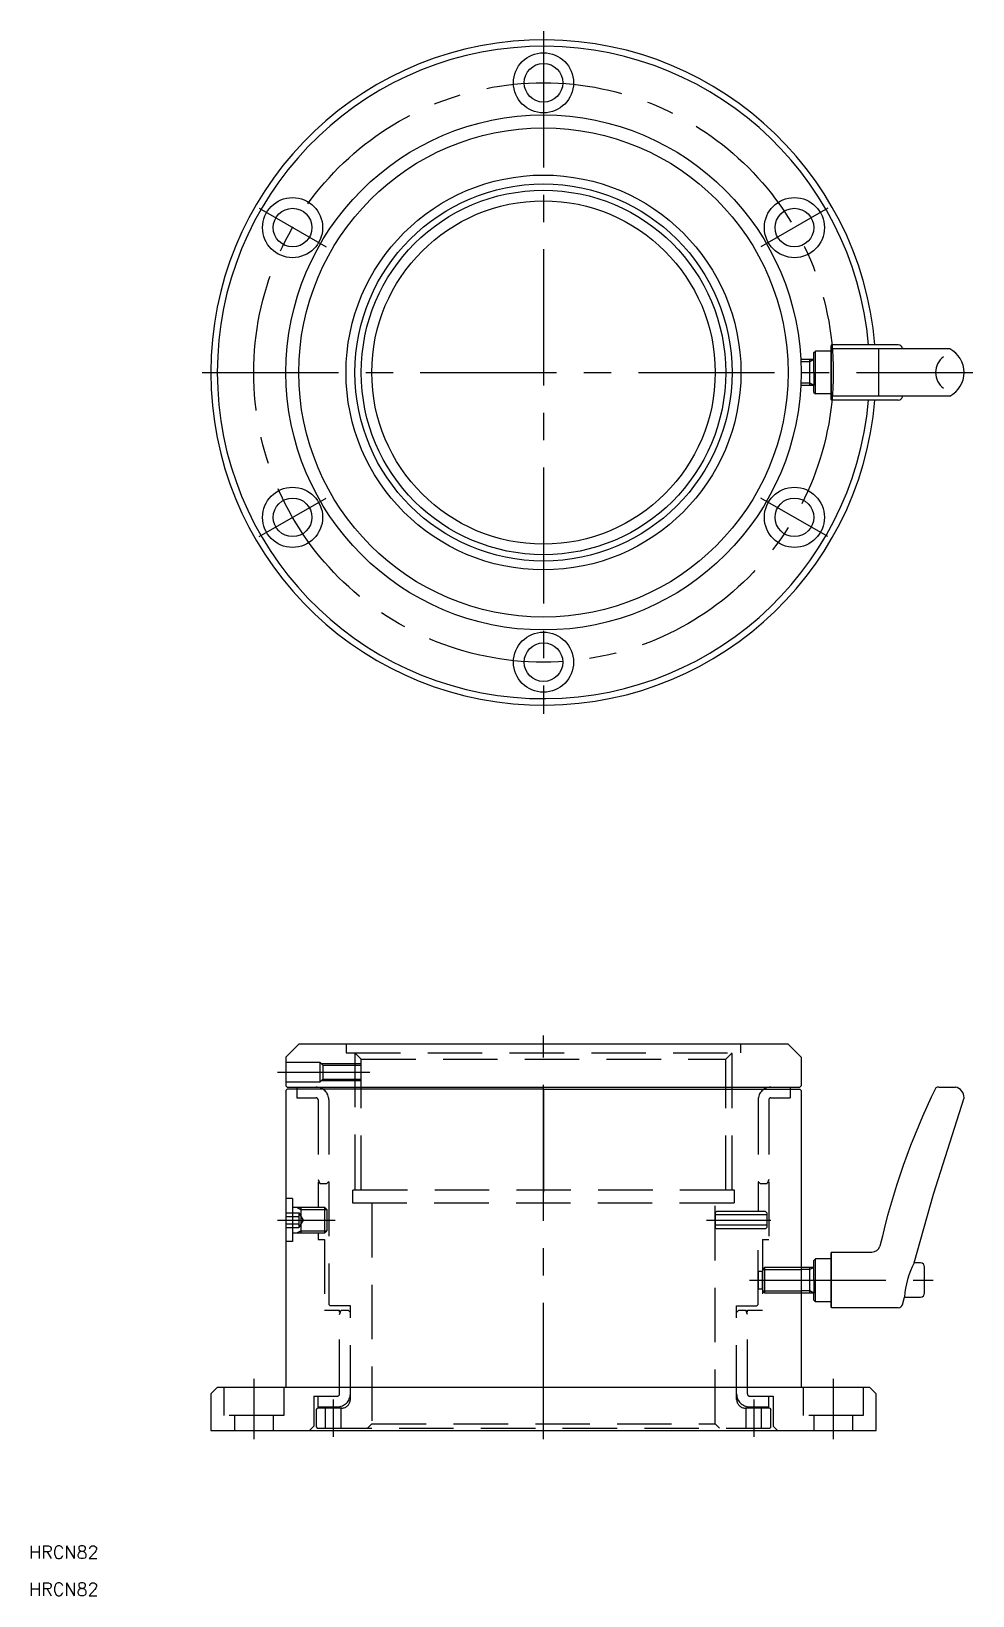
# Model space of a CAD drawing. Extents: x -119 to 100, y -39 to 326.
import ezdxf

# ---------------------------------------------------------------- set-up
doc = ezdxf.new("R2010")
doc.units = 0
doc.linetypes.add('CENTER', pattern=[50.8, 31.75, -6.35, 6.35, -6.35])
doc.linetypes.add('DASHED', pattern=[19.05, 12.7, -6.35])
doc.layers.get('0').update_dxf_attribs({"linetype": 'CONTINUOUS'})
doc.layers.add('CENTER', color=1, linetype='CENTER')
doc.styles.get("Standard").update_dxf_attribs({"font": 'txt.shx', "height": 3, "bigfont": 'bigfont.shx'})

msp = doc.modelspace()

# ---------------------------------------------------------------- linework, layer by layer
at = {"color": 7, "linetype": 'CONTINUOUS'}
for p, q in [((67.09, 252.94), (67, 252.74)), ((67, 251.5), (67, 252.74)), ((82.67, 252.94), (67.09, 252.94)), ((67.09, 240.06), (67.09, 252.94)), ((83.69, 252), (67.09, 252)), ((78.1, 241), (78.1, 252)), ((83.63, 252.21), (83.69, 252)), ((94.65, 252), (83.69, 252)), ((63, 249.5), (59.92, 249.5)), ((62.06, 243.5), (62.06, 249.5)), ((63, 251.13), (63.37, 251.5)), ((63, 249.5), (63, 251.13)), ((63, 246.5), (63, 249.5)), ((67, 251.5), (63.37, 251.5)), ((63.37, 241.5), (63.37, 251.5)), ((67, 241.5), (67, 251.5)), ((63, 246.5), (63, 243.5)), ((63, 243.5), (59.92, 243.5)), ((63, 241.87), (63, 243.5)), ((63, 241.87), (63.37, 241.5)), ((67, 241.5), (63.37, 241.5)), ((67, 240.26), (67, 241.5)), ((83.69, 241), (67.09, 241)), ((83.63, 240.79), (83.69, 241)), ((94.65, 241), (83.69, 241)), ((67.09, 240.06), (67, 240.26)), ((82.67, 240.06), (67.09, 240.06)), ((-57, 90), (-60, 87)), ((57, 90), (-57, 90)), ((57, 90), (60, 87)), ((-60, 87), (-60, 80.3)), ((60, 87), (60, 80.3)), ((-59.7, 80), (-60, 80.3)), ((59.7, 80), (60, 80.3)), ((-59.7, 79.5), (-60, 79.2)), ((-60, 79.2), (-60, 10)), ((-59.7, 80), (0, 80)), ((0, 79.5), (-59.7, 79.5)), ((-57.5, 80), (-57.5, 79.5)), ((0, 80), (59.7, 80)), ((0, 79.5), (59.7, 79.5)), ((57.5, 80), (57.5, 79.5)), ((59.7, 79.5), (60, 79.2)), ((60, 79.2), (60, 10)), ((90.89, 55.06), (98, 77.51)), ((92.14, 80), (95.99, 80)), ((86.38, 39.06), (90.89, 55.06)), ((67.09, 41.56), (67, 41.36)), ((67, 40), (67, 41.36)), ((67.09, 41.56), (76.51, 41.56)), ((67.09, 28.56), (67.09, 41.56)), ((63, 38), (60, 38)), ((62.06, 32), (62.06, 38)), ((63, 39.63), (63.37, 40)), ((63, 38), (63, 39.63)), ((63, 35), (63, 38)), ((63.37, 30), (63.37, 40)), ((67, 40), (63.37, 40)), ((67, 30), (67, 40)), ((87.8, 39.06), (86.38, 39.06)), ((88.8, 32.06), (88.8, 38.06)), ((63, 35), (63, 32)), ((63, 32), (60, 32)), ((63, 30.37), (63, 32)), ((63, 30.37), (63.37, 30)), ((67, 30), (63.37, 30)), ((67, 28.76), (67, 30)), ((83.63, 29.29), (84.13, 31.06)), ((84.13, 31.06), (87.8, 31.06)), ((67.09, 28.56), (67, 28.76)), ((82.67, 28.56), (67.09, 28.56)), ((-76, 10), (-77.5, 8.5)), ((-77.5, 8.5), (-77.5, 0)), ((0, 10), (-76, 10)), ((76, 10), (0, 10)), ((76, 10), (77.5, 8.5)), ((77.5, 0), (77.5, 8.5)), ((-77.5, 0), (77.5, 0))]:
    msp.add_line(p, q, dxfattribs=at)
at = {"color": 3, "linetype": 'CONTINUOUS'}
for p, q in [((62.06, 248.96), (59.95, 248.96)), ((63, 249.5), (62.06, 248.96)), ((62.06, 244.04), (59.95, 244.04)), ((63, 243.5), (62.06, 244.04)), ((62.06, 37.46), (60, 37.46)), ((63, 38), (62.06, 37.46)), ((62.06, 32.54), (60, 32.54)), ((63, 32), (62.06, 32.54))]:
    msp.add_line(p, q, dxfattribs=at)
at = {"color": 3, "linetype": 'DASHED'}
for p, q in [((-46, 90), (-46, 88)), ((-46, 88), (46, 88)), ((-43.94, 88), (-43.94, 56)), ((-43.94, 88), (-42.46, 86.52)), ((43.94, 88), (42.46, 86.52)), ((43.94, 56), (43.94, 88)), ((46, 88), (46, 90)), ((-52, 85.75), (-60, 85.75)), ((-52, 81.25), (-52, 85.75)), ((-52, 85.75), (-51.37, 85.12)), ((-51.75, 85.5), (-42.46, 85.5)), ((-51.37, 85.12), (-42.46, 85.12)), ((-51.37, 85.12), (-51.37, 81.88)), ((-42.46, 86.52), (42.46, 86.52)), ((-42.46, 56), (-42.46, 86.52)), ((42.46, 56), (42.46, 86.52)), ((-60, 81.25), (-52, 81.25)), ((-52, 81.25), (-51.37, 81.88)), ((-51.75, 81.5), (-42.46, 81.5)), ((-51.37, 81.88), (-42.46, 81.88)), ((-57.5, 79.5), (-57.5, 77.5)), ((-57.5, 77.5), (-53, 77.5)), ((-52.5, 77), (-52.5, 52)), ((-50, 77), (-50, 29.32)), ((50, 77), (50, 51)), ((52.5, 77), (52.5, 44.5)), ((53, 77.5), (57.5, 77.5)), ((57.5, 79.5), (57.5, 77.5)), ((-52.5, 58.5), (-52.14, 57.5)), ((52.5, 58.5), (52.14, 57.5)), ((-52.14, 57.5), (-50.5, 57.5)), ((-50, 58), (-50.5, 57.5)), ((44.5, 56), (-44.5, 56)), ((-44.5, 56), (-44.5, 53)), ((44.5, 53), (44.5, 56)), ((50, 58), (50.5, 57.5)), ((50.5, 57.5), (52.14, 57.5)), ((-58.5, 54), (-60, 54)), ((-58.5, 54), (-58.5, 44)), ((-58.5, 52), (-51.04, 52)), ((-57.44, 52), (-56.5, 51.46)), ((-56.5, 52), (-56.5, 46)), ((-56.5, 52), (-56.5, 46)), ((-56.5, 51.46), (-50.5, 51.46)), ((-51.04, 52), (-51.04, 46)), ((-51.04, 52), (-50.5, 51.46)), ((-50.5, 51.46), (-50.5, 46.54)), ((-44.5, 53), (44.5, 53)), ((-40, 53), (-40, 1.5)), ((40, 1.5), (40, 53)), ((-60, 50.73), (-57, 50.73)), ((-60, 49.87), (-57, 49.87)), ((-60, 48.13), (-57, 48.13)), ((-57, 50.73), (-56, 49)), ((-57, 50.73), (-57, 47.27)), ((-56, 49), (-57, 47.27)), ((40.3, 51), (40, 50.7)), ((40, 50.7), (40, 47.3)), ((52, 50.2), (40, 50.2)), ((52, 47.8), (40, 47.8)), ((45, 51), (40.3, 51)), ((51.7, 51), (45, 51)), ((52, 50.7), (51.7, 51)), ((52, 50.7), (52, 47.3)), ((-60, 47.27), (-57, 47.27)), ((-58.5, 44), (-60, 44)), ((-58.5, 46), (-51.04, 46)), ((-57.44, 46), (-56.5, 46.54)), ((-56.5, 46.54), (-50.5, 46.54)), ((-52.5, 46), (-52.5, 44.5)), ((-52.5, 44.5), (-51, 44.5)), ((-51.04, 46), (-50.5, 46.54)), ((-51, 44.5), (-51, 28)), ((40, 47.3), (40.3, 47)), ((45, 47), (40.3, 47)), ((51.7, 47), (45, 47)), ((50, 29.32), (50, 47)), ((51, 44.5), (52.5, 44.5)), ((51, 44.5), (51, 28)), ((52, 47.3), (51.7, 47)), ((51.54, 38), (51, 37.46)), ((51, 37.46), (60, 37.46)), ((60, 38), (51.54, 38)), ((51.54, 32), (51.54, 38)), ((-50, 29.32), (-49.7, 29.02)), ((50, 29.32), (49.7, 29.02)), ((51, 32.54), (60, 32.54)), ((51.54, 32), (51, 32.54)), ((60, 32), (51.54, 32)), ((-51, 28), (-47.5, 28)), ((-45, 29.02), (-49.7, 29.02)), ((-47.5, 8.5), (-47.5, 28)), ((-47.5, 27), (-47.14, 28)), ((-47.14, 28), (-45.5, 28)), ((-45, 27.5), (-45.5, 28)), ((-45, 7.2), (-45, 29.02)), ((45, 7.2), (45, 29.02)), ((45, 29.02), (49.7, 29.02)), ((45, 27.5), (45.5, 28)), ((45.5, 28), (47.14, 28)), ((47.5, 27), (47.14, 28)), ((47.5, 8.5), (47.5, 28)), ((47.5, 28), (51, 28)), ((-74.5, 10), (-74.5, 3.5)), ((-60.5, 10), (-60.5, 3.5)), ((-53.5, 8), (-53.5, 1)), ((-53.5, 8), (-48.5, 8)), ((-52.5, 5.5), (-52.5, 8)), ((-52.5, 8), (-48, 8)), ((48, 8), (53.5, 8)), ((52.5, 5.5), (52.5, 8)), ((53.5, 8), (53.5, 1)), ((60.5, 10), (60.5, 3.5)), ((74.5, 10), (74.5, 3.5)), ((-52.7, 5.2), (-53, 4.9)), ((-53, 4.9), (-53, 0.8)), ((-47, 5.2), (-52.7, 5.2)), ((-52.5, 5.5), (-48, 5.5)), ((-50.75, 0.5), (-50.75, 5.2)), ((-47.25, 5.2), (-47.25, 0.5)), ((52.7, 5.2), (47, 5.2)), ((47.25, 0.5), (47.25, 5.2)), ((48, 5.5), (52.5, 5.5)), ((50.75, 5.2), (50.75, 0.5)), ((52.7, 5.2), (53, 4.9)), ((53, 0.8), (53, 4.9)), ((-60.5, 3.5), (-74.5, 3.5)), ((-72, 3.5), (-72, 0)), ((-63, 3.5), (-63, 0)), ((-54.5, 0), (-53.5, 1)), ((-53, 0.8), (-52.7, 0.5)), ((-52.7, 0.5), (52.7, 0.5)), ((-41, 0.5), (-40, 1.5)), ((-40, 1.5), (40, 1.5)), ((41, 0.5), (40, 1.5)), ((53, 0.8), (52.7, 0.5)), ((54.5, 0), (53.5, 1)), ((74.5, 3.5), (60.5, 3.5)), ((63, 3.5), (63, 0)), ((72, 3.5), (72, 0))]:
    msp.add_line(p, q, dxfattribs=at)
msp.add_lwpolyline([(51, 33), (51, 37), (50, 37), (50, 33)], close=True, dxfattribs=at)
at = {"color": 7, "linetype": 'CONTINUOUS'}
for centre, radius in [((0, 314), 7), ((0, 314), 4.5), ((0, 246.5), 60), ((0, 246.5), 57), ((0, 246.5), 46), ((0, 246.5), 43.94), ((-58.46, 280.25), 7), ((-58.46, 280.25), 4.5), ((0, 246.5), 40), ((58.46, 280.25), 7), ((58.46, 280.25), 4.5), ((-58.46, 212.75), 7), ((58.46, 212.75), 7), ((-58.46, 212.75), 4.5), ((58.46, 212.75), 4.5), ((0, 179), 7), ((0, 179), 4.5)]:
    msp.add_circle(centre, radius, dxfattribs=at)
at = {"color": 3, "linetype": 'CONTINUOUS'}
msp.add_circle((0, 246.5), 42.46, dxfattribs=at)
at = {"color": 7, "linetype": 'CONTINUOUS'}
for centre, radius, start, end in [((0, 246.5), 77.5, 4.7691, 355.2309), ((0, 246.5), 76, 4.8635, 355.1365), ((82.67, 251.94), 1, 15.7247, 90), ((91.8, 246.5), 6.2, 297.3186, 62.6814), ((95.95, 246.5), 4.6, 126.9899, 233.0101), ((82.67, 241.06), 1, 270, 344.2753), ((245.43, 4.91), 171.3, 154.0543, 167.1877), ((92.95, 74.06), 6, 97.7241, 104.983), ((95.42, 77.48), 2.58, 0.7205, 77.3683), ((76.51, 43.56), 2, 270, 340.621), ((103.81, 29.83), 19.72, 152.1114, 176.4391), ((87.8, 38.06), 1, 0, 90), ((82.67, 29.56), 1, 270, 344.2753), ((87.8, 32.06), 1, 270, 0)]:
    msp.add_arc(centre, radius, start, end, dxfattribs=at)
at = {"color": 3, "linetype": 'DASHED'}
for centre, radius, start, end in [((-53, 77), 3, 0, 90), ((-53, 77), 0.5, 0, 90), ((53, 77), 3, 90, 180), ((53, 77), 0.5, 90, 180), ((-48, 8.5), 3, 270, 0), ((-48, 8.5), 0.5, 270, 0), ((48, 8.5), 3, 180, 270), ((48, 8.5), 0.5, 180, 270), ((-47, 7.2), 2, 270, 0), ((47, 7.2), 2, 180, 270)]:
    msp.add_arc(centre, radius, start, end, dxfattribs=at)
at = {"layer": 'CENTER', "color": 1, "linetype": 'CENTER'}
for p, q in [((0, 326), (0, 167)), ((-66.25, 284.75), (-50.66, 275.75)), ((66.25, 284.75), (50.66, 275.75)), ((-79.5, 246.5), (100, 246.5)), ((-66.25, 208.25), (-50.66, 217.25)), ((66.25, 208.25), (50.66, 217.25)), ((0, -2), (0, 92)), ((-62, 83.5), (-40.46, 83.5)), ((0, 79.5), (0, 55.5)), ((-62, 49), (-48.5, 49)), ((38, 49), (53, 49)), ((48, 35), (90.8, 35)), ((-67.5, 12), (-67.5, -2)), ((67.5, 12), (67.5, -2)), ((-49, 7.2), (-49, -1.5)), ((49, 7.2), (49, -1.5))]:
    msp.add_line(p, q, dxfattribs=at)
msp.add_circle((0, 246.5), 67.5, dxfattribs=at)

# ---------------------------------------------------------------- texts
at = {"color": 7, "linetype": 'CONTINUOUS'}
for p in [(-119.85, -29.88), (-119.85, -38.51)]:
    msp.add_text('HRCN82', height=3, dxfattribs=at).set_placement(p)

doc.saveas('drawing.dxf')
